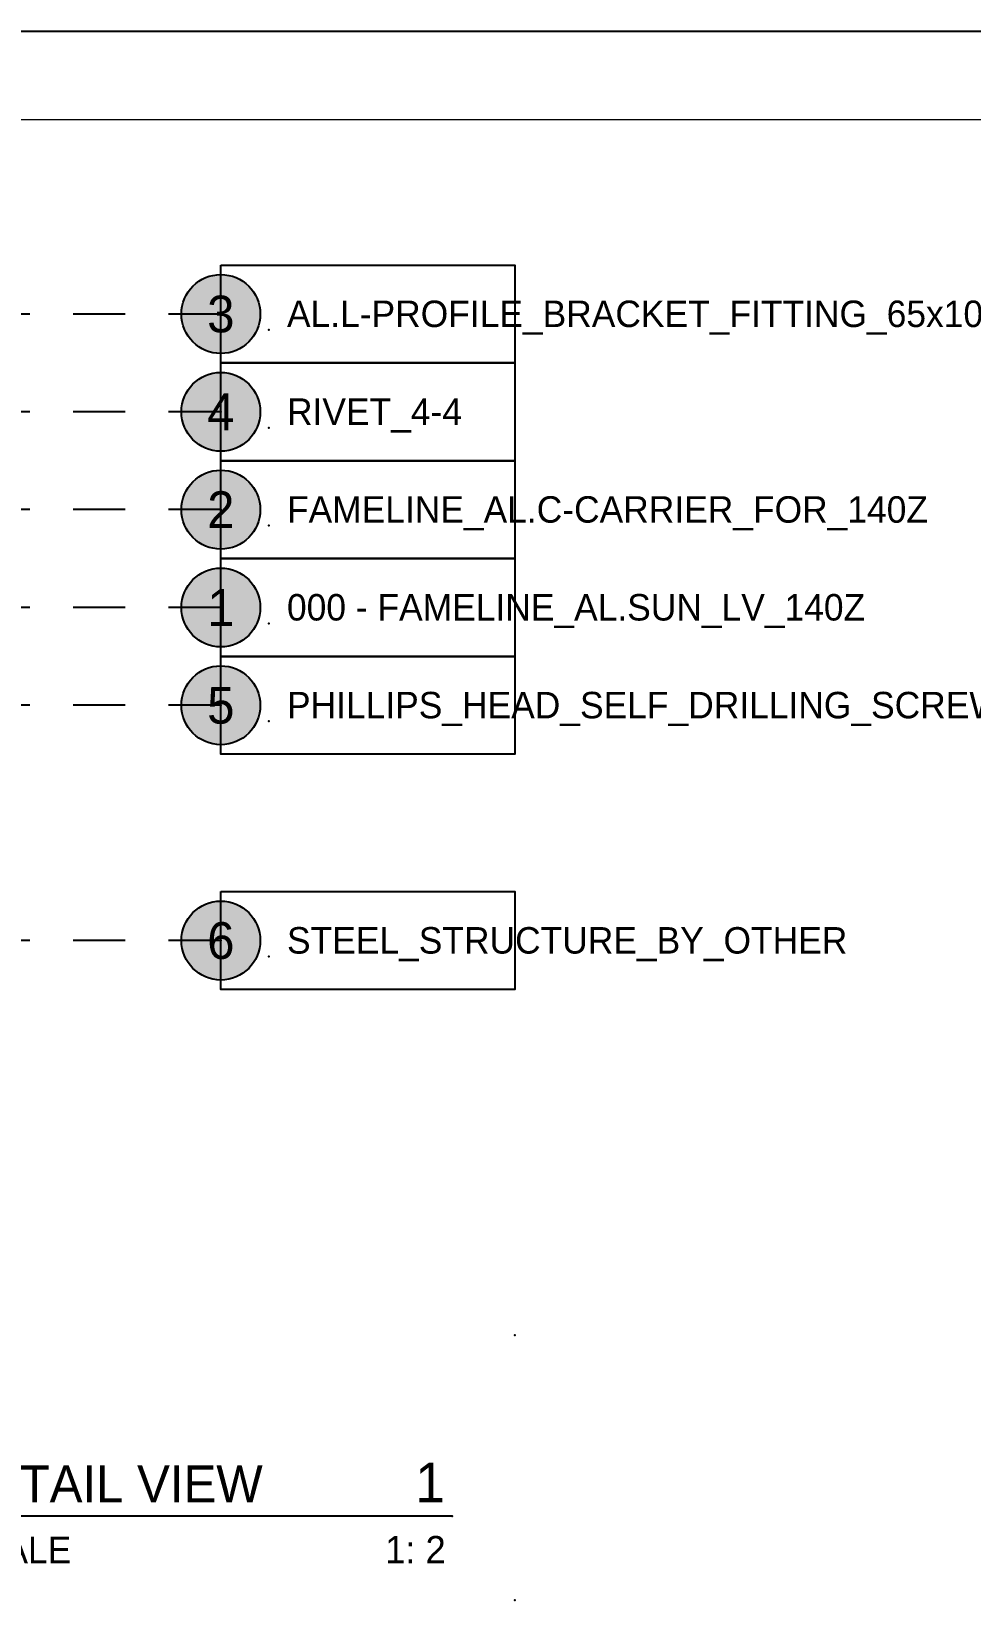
# Model space of a CAD drawing. Header units: millimetres. Extents: x -244126 to 368105, y -173968 to 259060.
# Drawn here: x -10756.6 to -10628.9, y 56856.5 to 57070.5 of the extents above; entities that cross this region are included whole.
import ezdxf
from ezdxf.enums import TextEntityAlignment as Align

# ---------------------------------------------------------------- set-up
doc = ezdxf.new("R2010")
doc.units = ezdxf.units.MM
doc.header["$MEASUREMENT"] = 0
for name, pattern in [('BORDER2', [22.224999999999998, 6.35, -3.175, 6.35, -3.175, 0, -3.175]), ('HIDDEN', [9.524999999999999, 6.35, -3.175]), ('TA_GL_000.00010', [0.000275, 0.0001, -2.5e-05, 2.5e-05, -2.5e-05, 0.0001]), ('TA_HL_001.00', [6.5, 3.55, -2.95]), ('TA_HL_003.00000', [19.5, 10.65, -8.85])]:
    doc.linetypes.add(name, pattern=pattern)
for name, color, linetype in [('000 - SYMBOL CON', 1, 'Continuous'), ('000 - T E X T', 4, 'Continuous'), ('000 - TITLEBLOCK', 4, 'Continuous')]:
    doc.layers.add(name, color=color, linetype=linetype)
doc.styles.add('BROWALLIA', font='BrowalliaUPC.ttf')
doc.styles.add('Cetury Gothic', font='GOTHIC.TTF')
doc.styles.add('MtXpl_BrowalliaUPC', font='BrowalliaUPC.ttf')
doc.styles.add('TA', font='Cordia New.ttf', dxfattribs={"height": 4.5})

# ---------------------------------------------------------------- blocks, each defined once
blk = doc.blocks.new('A$Cfd196da9')
at = {"color": 0, "linetype": 'ByBlock', "const_width": 0.1}
blk.add_lwpolyline([(-143.5, -98.00000000003524), (96.5, -98.00000000003524), (96.5, 98.99999999999818), (-143.5, 98.99999999999818)], close=True, dxfattribs=at)
blk = doc.blocks.new('*U1680')
at = {"layer": '000 - TITLEBLOCK', "color": 250}
blk.add_lwpolyline([(0, 0), (594, 0), (594, 420), (0, 420)], close=True, dxfattribs=at)
at = {"layer": '000 - T E X T', "color": 3, "xscale": 2, "yscale": 2, "zscale": 2}
blk.add_blockref('A$Cfd196da9', (297, 210), dxfattribs=at)
at = {"color": 4, "style": 'TA'}
blk.add_attdef('PAPER_SIZE', text='', height=2.501996734691533, dxfattribs=at).set_placement((568.5990135701577, 9.974056278897478), align=Align.MIDDLE_RIGHT)
blk.add_attdef('SCALE_SIZE', text='', height=2.501996734691533, dxfattribs=at).set_placement((573.5108402257829, 10.02616452662733), align=Align.MIDDLE_LEFT)
at = {"layer": '000 - T E X T', "color": 250, "style": 'TA'}
for tag, height, p in [('SUPERLINK', 2, (17.26463526980069, 415.7653398632592)), ('NAMEFILE', 2, (17.26463526980069, 411.7648986908698)), ('SC', 40, (3.363757568388337, 375.2105322544021))]:
    blk.add_attdef(tag, text='', height=height, dxfattribs=at).set_placement(p, align=Align.MIDDLE_LEFT)
at = {"layer": '000 - T E X T', "color": 4, "style": 'TA'}
for tag, height, p in [('PRELIM_NAME_JOB_1', 2, (524.6650049813361, 330.1910098792705)), ('PRELIM_NAME_JOB_2', 2, (524.6650049813361, 325.8277144555959)), ('PRELIM_NAME_PROJECT_1', 3, (494.8065500009579, 309.3102591053976)), ('PRELIM_NAME_PROJECT_2', 3, (494.8065500009579, 301.9102591053979)), ('PRELIM_NAME_PROJECT_3', 3, (494.8065500009579, 294.5102591053983)), ('PRELIM_NAME_TITLE_3', 2.4, (495.5065500009587, 73.98807190992738)), ('PRELIM_NAME_TITLE_1', 1.2, (247.7532750004793, 43.65403595496355)), ('PRELIM_NAME_TITLE_2', 1.2, (247.7532750004793, 40.32403595496362)), ('DRAWING_NO1', 2.4, (494.6108710958615, 32.91537826389776)), ('DRAWING_NO2', 2.4, (494.6108710958615, 24.91449591911896))]:
    blk.add_attdef(tag, text='', height=height, dxfattribs=at).set_placement(p, align=Align.MIDDLE_LEFT)
at = {"layer": '000 - T E X T', "color": 4, "style": 'Cetury Gothic'}
for tag, p in [('SHEET_NO.', (561.5789428620446, 33.99774362902372)), ('TOTAL_SHEET_NO.', (560.9658428601324, 17.63984143132984))]:
    blk.add_attdef(tag, text='', height=3.6, dxfattribs=at).set_placement(p, align=Align.CENTER)
at = {"layer": '000 - T E X T', "color": 4, "style": 'TA'}
blk.add_attdef('NAME_REMARK', (55.28589976401418, 17.30396926597859), '', height=4, dxfattribs=at)
blk = doc.blocks.new('000 - ARROW FOR SYMBOL')
at = {"layer": '000 - SYMBOL CON', "color": 0, "linetype": 'HIDDEN'}
blk.add_solid([(1.288675134594087, 1.565384140907554), (0, 0), (0.7113248654059134, 1.898717474236037)], dxfattribs=at)
blk = doc.blocks.new('*U3731')
h = blk.add_hatch(color=250)
h.dxf.hatch_style = 1
edge = h.paths.add_edge_path()
edge.add_arc((0, 4.440892098500626e-16), 2.682889368654322, 0, 360)
for p in [(0, 0), (3.256697721900309, -1.078776463495014)]:
    blk.add_point(p)
at = {"layer": '000 - SYMBOL CON', "color": 0, "linetype": 'ByBlock'}
for points in [[(0, 0), (-67.40635871534832, 0), (-73.55828844182518, -10.65545485083645)], [(-67.40635871534832, 1.224646799147353e-15), (-67.40635871534832, 0), (-73.55828844183063, -10.65545485085461)]]:
    blk.add_lwpolyline(points, dxfattribs=at)
at = {"layer": '000 - SYMBOL CON', "color": 2}
blk.add_circle((0, 4.440892098500626e-16), 2.682889368654322, dxfattribs=at)
at = {"layer": 'Defpoints', "color": 250}
blk.add_line((0, -2.682889368654322), (4.440892098500626e-16, 2.682889368654322), dxfattribs=at)
blk.add_lwpolyline([(0, 3.32561480080992), (20, 3.32561480080992), (20, -3.325614800809918), (0, -3.325614800809919)], close=True, dxfattribs=at)
at = {"layer": '000 - SYMBOL CON', "color": 0}
for p in [(-73.55828844182518, -10.65545485083645), (-73.55828844183063, -10.65545485085461)]:
    blk.add_blockref('000 - ARROW FOR SYMBOL', p, dxfattribs=at)
at = {"layer": '000 - T E X T', "style": 'BROWALLIA'}
blk.add_attdef('NO.CODE', text='', height=2.5, dxfattribs=at).set_placement((0, 0), align=Align.MIDDLE_CENTER)
at = {"layer": '000 - T E X T', "style": 'TA'}
blk.add_attdef('NAME1', (4.500210956275104, -0.8865851071886932), '', height=1.8, dxfattribs=at)
blk = doc.blocks.new('*U3732')
h = blk.add_hatch(color=250)
h.dxf.hatch_style = 1
edge = h.paths.add_edge_path()
edge.add_arc((0, 4.440892098500626e-16), 2.682889368654322, 0, 360)
for p in [(0, 0), (3.256697721900309, -1.078776463495014)]:
    blk.add_point(p)
at = {"layer": '000 - SYMBOL CON', "color": 0, "linetype": 'ByBlock'}
for points in [[(0, 0), (-58.25532400863958, 0), (-60.53631562538298, -3.950793371832756)], [(-58.25532400863958, 1.224646799147353e-15), (-58.25532400863958, 0), (-60.53631562539252, -3.950793371848767)]]:
    blk.add_lwpolyline(points, dxfattribs=at)
at = {"layer": '000 - SYMBOL CON', "color": 2}
blk.add_circle((0, 4.440892098500626e-16), 2.682889368654322, dxfattribs=at)
at = {"layer": 'Defpoints', "color": 250}
blk.add_line((0, -2.682889368654322), (4.440892098500626e-16, 2.682889368654322), dxfattribs=at)
blk.add_lwpolyline([(0, 3.32561480080992), (20, 3.32561480080992), (20, -3.325614800809918), (0, -3.325614800809919)], close=True, dxfattribs=at)
at = {"layer": '000 - SYMBOL CON', "color": 0}
for p in [(-60.53631562538298, -3.950793371832756), (-60.53631562539252, -3.950793371848767)]:
    blk.add_blockref('000 - ARROW FOR SYMBOL', p, dxfattribs=at)
at = {"layer": '000 - T E X T', "style": 'BROWALLIA'}
blk.add_attdef('NO.CODE', text='', height=2.5, dxfattribs=at).set_placement((0, 0), align=Align.MIDDLE_CENTER)
at = {"layer": '000 - T E X T', "style": 'TA'}
blk.add_attdef('NAME1', (4.500210956275104, -0.8865851071886932), '', height=1.8, dxfattribs=at)
blk = doc.blocks.new('*U3733')
h = blk.add_hatch(color=250)
h.dxf.hatch_style = 1
edge = h.paths.add_edge_path()
edge.add_arc((0, 4.440892098500626e-16), 2.682889368654322, 0, 360)
for p in [(0, 0), (3.256697721900309, -1.078776463495014)]:
    blk.add_point(p)
at = {"layer": '000 - SYMBOL CON', "color": 0, "linetype": 'ByBlock'}
for points in [[(0, 0), (-38.93996792957258, 0), (-52.0439307510929, -22.69672938733531)], [(-38.93996792957258, 1.224646799147353e-15), (-38.93996792957258, 0), (-52.04393075109576, -22.69672938736563)]]:
    blk.add_lwpolyline(points, dxfattribs=at)
at = {"layer": '000 - SYMBOL CON', "color": 2}
blk.add_circle((0, 4.440892098500626e-16), 2.682889368654322, dxfattribs=at)
at = {"layer": 'Defpoints', "color": 250}
blk.add_line((0, -2.682889368654322), (4.440892098500626e-16, 2.682889368654322), dxfattribs=at)
blk.add_lwpolyline([(0, 3.32561480080992), (20, 3.32561480080992), (20, -3.325614800809918), (0, -3.325614800809919)], close=True, dxfattribs=at)
at = {"layer": '000 - SYMBOL CON', "color": 0}
for p in [(-52.0439307510929, -22.69672938733531), (-52.04393075109576, -22.69672938736563)]:
    blk.add_blockref('000 - ARROW FOR SYMBOL', p, dxfattribs=at)
at = {"layer": '000 - T E X T', "style": 'BROWALLIA'}
blk.add_attdef('NO.CODE', text='', height=2.5, dxfattribs=at).set_placement((0, 0), align=Align.MIDDLE_CENTER)
at = {"layer": '000 - T E X T', "style": 'TA'}
blk.add_attdef('NAME1', (4.500210956275104, -0.8865851071886932), '', height=1.8, dxfattribs=at)
blk = doc.blocks.new('*U3734')
h = blk.add_hatch(color=250)
h.dxf.hatch_style = 1
edge = h.paths.add_edge_path()
edge.add_arc((0, 4.440892098500626e-16), 2.682889368654322, 0, 360)
for p in [(0, 0), (3.256697721900309, -1.078776463495014)]:
    blk.add_point(p)
at = {"layer": '000 - SYMBOL CON', "color": 0, "linetype": 'ByBlock'}
for points in [[(0, 0), (-36.41637050357494, 0), (-55.12399042036834, -32.40254818452868)], [(-36.41637050357494, 1.224646799147353e-15), (-36.41637050357494, 0), (-55.12399042036085, -32.40254818455443)]]:
    blk.add_lwpolyline(points, dxfattribs=at)
at = {"layer": '000 - SYMBOL CON', "color": 2}
blk.add_circle((0, 4.440892098500626e-16), 2.682889368654322, dxfattribs=at)
at = {"layer": 'Defpoints', "color": 250}
blk.add_line((0, -2.682889368654322), (4.440892098500626e-16, 2.682889368654322), dxfattribs=at)
blk.add_lwpolyline([(0, 3.32561480080992), (20, 3.32561480080992), (20, -3.325614800809918), (0, -3.325614800809919)], close=True, dxfattribs=at)
at = {"layer": '000 - SYMBOL CON', "color": 0}
for p in [(-55.12399042036834, -32.40254818452868), (-55.12399042036085, -32.40254818455443)]:
    blk.add_blockref('000 - ARROW FOR SYMBOL', p, dxfattribs=at)
at = {"layer": '000 - T E X T', "style": 'BROWALLIA'}
blk.add_attdef('NO.CODE', text='', height=2.5, dxfattribs=at).set_placement((0, 0), align=Align.MIDDLE_CENTER)
at = {"layer": '000 - T E X T', "style": 'TA'}
blk.add_attdef('NAME1', (4.500210956275104, -0.8865851071886932), '', height=1.8, dxfattribs=at)
blk = doc.blocks.new('*U3735')
h = blk.add_hatch(color=250)
h.dxf.hatch_style = 1
edge = h.paths.add_edge_path()
edge.add_arc((0, 4.440892098500626e-16), 2.682889368654322, 0, 360)
for p in [(0, 0), (3.256697721900309, -1.078776463495014)]:
    blk.add_point(p)
at = {"layer": '000 - SYMBOL CON', "color": 0, "linetype": 'ByBlock'}
for points in [[(0, 0), (-36.41637050357494, 0), (-40.67865326934238, -7.382490306524152)], [(-36.41637050357494, 1.224646799147353e-15), (-36.41637050357494, 0), (-40.67865326934983, -7.382490306541275)]]:
    blk.add_lwpolyline(points, dxfattribs=at)
at = {"layer": '000 - SYMBOL CON', "color": 2}
blk.add_circle((0, 4.440892098500626e-16), 2.682889368654322, dxfattribs=at)
at = {"layer": 'Defpoints', "color": 250}
blk.add_line((0, -2.682889368654322), (4.440892098500626e-16, 2.682889368654322), dxfattribs=at)
blk.add_lwpolyline([(0, 3.32561480080992), (20, 3.32561480080992), (20, -3.325614800809918), (0, -3.325614800809919)], close=True, dxfattribs=at)
at = {"layer": '000 - SYMBOL CON', "color": 0}
for p in [(-40.67865326934238, -7.382490306524152), (-40.67865326934983, -7.382490306541275)]:
    blk.add_blockref('000 - ARROW FOR SYMBOL', p, dxfattribs=at)
at = {"layer": '000 - T E X T', "style": 'BROWALLIA'}
blk.add_attdef('NO.CODE', text='', height=2.5, dxfattribs=at).set_placement((0, 0), align=Align.MIDDLE_CENTER)
at = {"layer": '000 - T E X T', "style": 'TA'}
blk.add_attdef('NAME1', (4.500210956275104, -0.8865851071886932), '', height=1.8, dxfattribs=at)
blk = doc.blocks.new('*U3757')
h = blk.add_hatch(color=250)
h.dxf.hatch_style = 1
edge = h.paths.add_edge_path()
edge.add_arc((0, 4.440892098500626e-16), 2.682889368654322, 0, 360)
for p in [(0, 0), (3.256697721900309, -1.078776463495014)]:
    blk.add_point(p)
at = {"layer": '000 - SYMBOL CON', "color": 0, "linetype": 'ByBlock'}
for points in [[(0, 0), (-36.41637050357494, 0), (-42.6050317207263, -10.71907565892233)], [(-36.41637050357494, 1.224646799147353e-15), (-36.41637050357494, 0), (-42.60503172073345, -10.71907565894353)]]:
    blk.add_lwpolyline(points, dxfattribs=at)
at = {"layer": '000 - SYMBOL CON', "color": 2}
blk.add_circle((0, 4.440892098500626e-16), 2.682889368654322, dxfattribs=at)
at = {"layer": 'Defpoints', "color": 250}
blk.add_line((0, -2.682889368654322), (4.440892098500626e-16, 2.682889368654322), dxfattribs=at)
blk.add_lwpolyline([(0, 3.32561480080992), (20, 3.32561480080992), (20, -3.325614800809918), (0, -3.325614800809919)], close=True, dxfattribs=at)
at = {"layer": '000 - SYMBOL CON', "color": 0}
for p in [(-42.6050317207263, -10.71907565892233), (-42.60503172073345, -10.71907565894353)]:
    blk.add_blockref('000 - ARROW FOR SYMBOL', p, dxfattribs=at)
at = {"layer": '000 - T E X T', "style": 'BROWALLIA'}
blk.add_attdef('NO.CODE', text='', height=2.5, dxfattribs=at).set_placement((0, 0), align=Align.MIDDLE_CENTER)
at = {"layer": '000 - T E X T', "style": 'TA'}
blk.add_attdef('NAME1', (4.500210956275104, -0.8865851071886932), '', height=1.8, dxfattribs=at)
blk = doc.blocks.new('*U864')
at = {"color": 4}
blk.add_line((-4.258498455800009, 5.700827209227327), (-39.25849845580001, 5.700827209227327), dxfattribs=at)
at = {"linetype": 'TA_GL_000.00010'}
blk.add_point((8.881784197001252e-16, 18), dxfattribs=at)
for p in [(-4.258498455800009, 5.700827209227327), (0, 0)]:
    blk.add_point(p)
at = {"layer": '000 - SYMBOL CON', "color": 0, "linetype": 'ByBlock'}
blk.add_lwpolyline([(-47.29898225372949, 7.660343411297845, 0.414213562373093), (-49.25849845580001, 5.700827209227327, 0.4142135623731004), (-47.29898225372949, 3.74131100715681), (-41.21801465787053, 3.74131100715681, 0.4142135623730966), (-39.25849845580001, 5.700827209227327, 0.4142135623730893), (-41.21801465787053, 7.660343411297845)], format="xyb", close=True, dxfattribs=at)
at = {"color": 4, "linetype": 'BORDER2', "style": 'Cetury Gothic'}
blk.add_text('SCALE', height=1.8, dxfattribs=at).set_placement((-38.06962739612595, 2.507720990193548))
at = {"color": 0, "style": 'TA'}
for tag, p in [('HEADING2', (-38.32903347561796, 10.64992116065969)), ('HEADING', (-38.32903347561796, 6.649921160659689))]:
    blk.add_attdef(tag, p, '', height=2.5, dxfattribs=at)
for tag, height, p in [('LO', 2.7, (-4.758498455798417, 6.649921160659687)), ('SC', 1.85, (-4.699605285589541, 2.507720990193548))]:
    blk.add_attdef(tag, text='', height=height, dxfattribs=at).set_placement(p, align=Align.RIGHT)
at = {"layer": '000 - T E X T', "color": 0, "style": 'MtXpl_BrowalliaUPC'}
blk.add_attdef('NO.CODE', text='', height=2, dxfattribs=at).set_placement((-44.25849845580001, 5.700827209227327), align=Align.MIDDLE_CENTER)

msp = doc.modelspace()

# ---------------------------------------------------------------- block references
at = {"color": 2, "linetype": 'TA_HL_003.00000'}
msp.add_blockref('*U1680', (-10988.48140124787, 56650.53613747495), dxfattribs=at)
at = {"layer": '000 - T E X T', "color": 2, "linetype": 'TA_HL_001.00', "ltscale": 2.5, "xscale": 2, "yscale": 2, "zscale": 2}
for name, p, values in [('*U3731', (-10730.85551821937, 57032.1162364376), {'NAME1': 'AL.L-PROFILE_BRACKET_FITTING_65x100mm._(L-2400mm.)', 'NO.CODE': '3'}), ('*U3732', (-10730.85551821937, 57018.81377723435), {'NAME1': 'RIVET_4-4', 'NO.CODE': '4'}), ('*U3733', (-10730.85551821937, 57005.51131803111), {'NAME1': 'FAMELINE_AL.C-CARRIER_FOR_140Z', 'NO.CODE': '2'}), ('*U3734', (-10730.85551821937, 56992.20885882786), {'NAME1': '000 - FAMELINE_AL.SUN_LV_140Z', 'NO.CODE': '1'}), ('*U3735', (-10730.85551821937, 56978.90639962462), {'NAME1': 'PHILLIPS_HEAD_SELF_DRILLING_SCREW_No.8+PLASTIC_PLUG', 'NO.CODE': '5'}), ('*U3757', (-10730.85551821937, 56946.91615587394), {'NAME1': 'STEEL_STRUCTURE_BY_OTHER', 'NO.CODE': '6'})]:
    msp.add_blockref(name, p, dxfattribs=at).add_auto_attribs(values)
at = {"layer": '000 - T E X T', "xscale": 2, "yscale": 2, "zscale": 2}
msp.add_blockref('*U864', (-10690.85551821937, 56857.23188599813), dxfattribs=at).add_auto_attribs({'HEADING': 'DETAIL VIEW', 'LO': '1', 'SC': '1: 2'})

doc.saveas('drawing.dxf')
